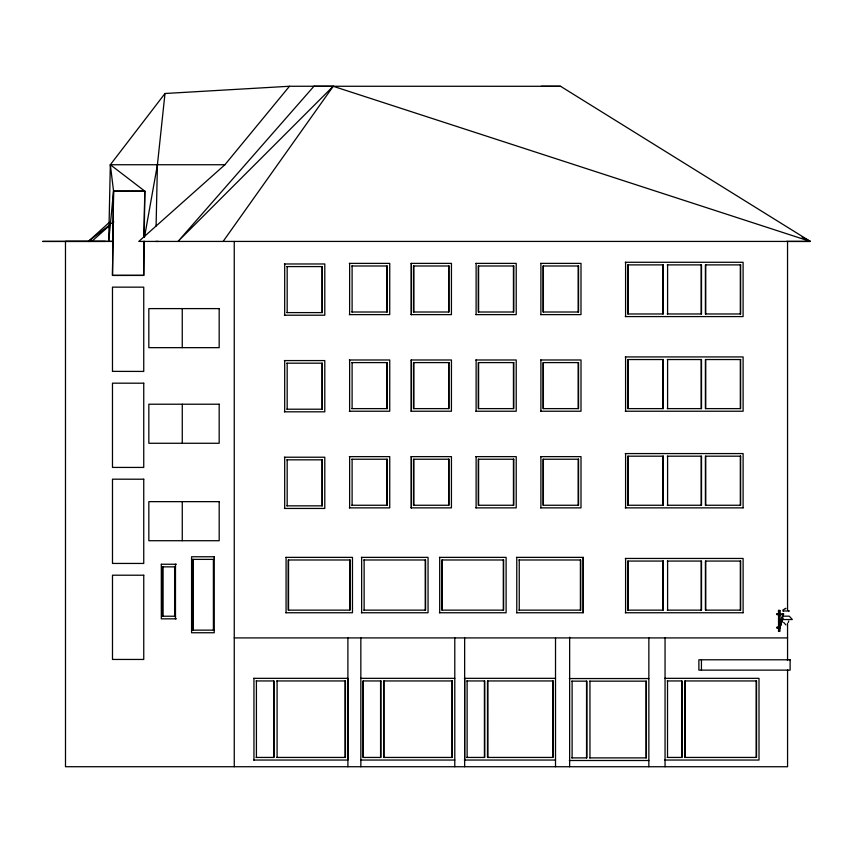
<?xml version="1.0" encoding="UTF-8"?>
<svg xmlns="http://www.w3.org/2000/svg" width="853" height="853" viewBox="0 0 853 853"><rect width="100%" height="100%" fill="white"/><g stroke="black" fill="none" stroke-linecap="round" stroke-linejoin="round"><path stroke-width="1.28" d="M783.449 614.661L778.725 627.989L779.759 627.989L782.606 618.372M144.178 241.207L143.731 275.423L112.479 275.412L113.556 191.147L110.336 164.736L164.992 93.499L289.476 86.26L560.57 86.292L810.35 241.431L138.794 241.431L224.904 164.736L289.476 86.26M144.232 237.262L144.818 191.2L113.556 191.189L108.694 241.399L65.478 241.388L65.5 766.719L787.564 766.74L787.564 669.786M224.904 164.736L110.336 164.736L108.694 241.399L112.479 241.399L42.65 241.431L89.234 241.42M143.816 237.443L144.818 191.157L110.336 164.736M156.088 226.024L157.421 164.736L164.992 93.499M144.434 237.518L157.421 164.736M788.321 622.381L788.737 621.048M782.627 619.459L779.759 627.989L778.725 627.979L783.203 614.608L776.891 614.608L776.891 613.904L777.925 613.904L777.925 614.608M779.77 628.011L783.022 618.265M778.725 627.989L783.704 613.893L776.891 613.904M781.977 619.171L778.725 627.158L779.759 627.158L778.725 627.158L783.161 613.893L783.225 614.608M782.894 609.991L785.965 608.392L785.314 608.445M223.113 241.431L333.214 86.281L810.35 241.431L786.466 241.42M105.271 241.41L88.307 241.431L109.93 221.812M91.719 241.431L109.024 226.024M111.882 223.475L113.79 221.78L111.754 223.347M88.307 241.431L109.717 224.925M779.567 623.65L779.781 610.396L779.781 613.893L778.533 613.904L779.567 613.893M144.818 191.157L113.556 191.147L112.479 275.412L143.731 275.37L143.731 241.431M625.27 262.276L743.102 262.276L743.091 316.58L625.27 316.58M349.325 263.385L389.746 263.385L389.725 314.618L349.325 314.618M411.018 263.385L451.45 263.385L451.429 314.618L411.029 314.618M475.803 263.385L516.225 263.385L516.214 314.618L475.803 314.618M540.589 263.385L581.01 263.385L580.989 314.618L540.589 314.618M284.38 263.972L324.801 263.972L324.79 315.205L284.38 315.205M667.27 264.888L701.507 264.888L701.507 313.968L667.27 313.968M351.788 265.987L387.283 265.987L387.283 312.006L351.788 312.006M286.853 266.584L322.338 266.584L322.338 312.603L286.853 312.603M625.27 356.927L743.102 356.927L743.112 411.231L625.27 411.231M667.27 359.539L701.507 359.539L701.518 408.619L667.27 408.619M349.325 359.987L389.746 359.987L389.736 411.231L349.325 411.231M411.018 359.987L451.45 359.987L451.429 411.231L411.029 411.231M475.803 359.987L516.225 359.987L516.214 411.231L475.803 411.231M540.589 359.987L581.01 359.987L581 411.231L540.589 411.231M284.38 360.574L324.801 360.574L324.79 411.818L284.38 411.818M351.788 362.6L387.283 362.6L387.283 408.619L351.788 408.619M286.853 363.186L322.338 363.186L322.338 409.205L286.853 409.205M112.479 371.375L143.741 371.428L143.741 287.162L112.479 287.141L112.479 371.418M625.27 453.572L743.112 453.572L743.102 507.866M667.27 456.184L701.518 456.184L701.518 505.253L667.281 505.253M349.325 456.632L389.746 456.632L389.736 507.866L349.325 507.866M411.018 456.632L451.45 456.632L451.429 507.866L411.029 507.866M475.803 456.632L516.225 456.632L516.214 507.866L475.803 507.866M540.589 456.632L581.01 456.632L581 507.866L540.589 507.866M284.38 457.219L324.801 457.219L324.79 508.452L284.38 508.452M351.788 459.234L387.283 459.234L387.283 505.253L351.788 505.253M286.853 459.831L322.338 459.831L322.338 505.85L286.853 505.85M143.741 479.215L112.489 479.183L112.489 563.438L143.741 563.449L143.741 479.194M625.281 507.866L743.112 507.866M285.755 557.372L352.47 557.372L352.47 612.753L285.755 612.753M361.331 557.372L428.057 557.372L428.057 612.753L361.331 612.753M439.38 557.372L506.106 557.372L506.106 612.753L439.38 612.753M516.46 557.372L583.185 557.372L583.185 612.753L516.46 612.753M625.281 558.448L743.112 558.448L743.102 612.753M214.306 559.376L192.426 559.376L192.426 630.143L214.306 630.143M363.804 559.984L425.583 559.984L425.594 610.14L363.804 610.14M518.933 559.984L580.712 559.984L580.712 610.14L518.933 610.14M667.281 561.061L701.518 561.061L701.518 610.14L667.281 610.14M161.313 564.249L176.4 564.249M175.547 566.861L162.166 566.861L162.166 616.229L175.547 616.229M778.533 614.608L779.759 614.608L779.759 631.401L778.533 631.401L778.533 610.396L778.746 613.893M778.533 610.396L779.781 610.396M783.353 610.983C780.516 610.983 791.701 610.983 788.503 610.983M625.281 612.753L743.112 612.753M783.065 616.175L789.292 616.175L792.341 619.545L779.941 619.545M176.4 618.841L161.313 618.841L161.313 564.228M779.567 627.158L776.891 627.158L776.891 627.861L777.925 627.861L777.925 627.158M778.533 627.861L779.567 627.861L776.891 627.861M234.255 637.916L787.554 637.916M253.629 678.338L347.896 678.338L347.896 760.044L253.629 760.044M360.52 678.338L454.788 678.338M464.331 678.338L555.516 678.338M664.732 678.338L758.999 678.338L759.01 760.044L664.732 760.044M569.314 678.551L648.856 678.551M256.092 680.95L274.005 680.95L274.005 757.432L256.103 757.432M276.767 680.95L345.422 680.95L345.433 757.432L276.767 757.432M466.794 680.95L484.739 680.95L484.739 757.432L466.804 757.432M667.206 680.95L682.016 680.95L682.027 757.432L667.206 757.432M571.787 681.152L586.864 681.152L586.864 757.89L571.787 757.89M589.626 681.152L646.382 681.152L646.393 757.89L589.636 757.89M360.52 760.044L454.798 760.044M464.331 760.044L555.516 760.044M569.324 760.503L648.856 760.503M541.292 86.27L560.57 86.292M155.758 241.431L158.413 241.431M785.976 624.95L783.63 622.381M802.065 237.166L810.35 241.431M787.543 241.442L787.554 609.97M787.554 623.276L787.564 660.489M779.567 626.241L779.567 631.401M778.725 614.608L778.736 631.401M756.216 680.95L756.216 757.432M740.319 264.888L740.319 313.968M740.319 359.539L740.319 408.619M740.319 456.184L740.319 505.253M740.329 561.061L740.329 610.14M705.719 264.888L705.719 313.968M705.719 359.539L705.719 408.619M705.719 456.184L705.73 505.253M705.73 561.061L705.73 610.14M701.433 659.795L701.433 670.127M701.187 264.888L701.187 313.968M701.187 359.539L701.198 408.619M701.198 456.184L701.198 505.253M701.198 561.061L701.198 610.14M685.108 680.95L685.108 757.432M681.696 680.95L681.707 757.432M667.59 264.888L667.59 313.968M667.59 359.539L667.59 408.619M667.59 456.184L667.59 505.253M667.6 561.061L667.6 610.14M667.526 680.95L667.526 757.432M665.052 637.916L665.063 766.74M662.93 264.888L662.93 313.968M662.93 359.539L662.93 408.619M662.941 456.184L662.941 505.253M662.941 561.061L662.941 610.14M648.856 637.916L648.856 766.74M646.062 681.152L646.073 757.89M628.053 264.888L628.053 313.968M628.064 359.539L628.064 408.619M628.064 456.184L628.064 505.253M628.064 561.061L628.064 610.14M625.59 262.276L625.58 316.58M625.58 356.927L625.59 411.231M625.59 453.572L625.59 507.866M625.601 558.448L625.59 612.753M589.945 681.152L589.956 757.89M586.544 681.152L586.544 757.89M583.175 557.372L583.175 612.753M580.392 559.984L580.392 610.14M578.227 265.987L578.227 312.006M578.227 362.6L578.227 408.619M578.227 459.234L578.227 505.253M572.107 681.152L572.107 757.89M569.644 637.202L569.644 766.74M555.516 637.916L555.516 766.74M552.723 680.95L552.723 757.432M543.372 265.987L543.382 312.006M543.372 362.6L543.382 408.619M543.372 459.234L543.382 505.253M540.909 263.385L540.887 314.618M540.909 359.987L540.898 411.231M540.909 456.632L540.898 507.866M519.242 559.984L519.253 610.14M516.769 557.372L516.779 612.753M513.442 265.987L513.442 312.006M513.442 362.6L513.442 408.619M513.442 459.234L513.442 505.253M503.313 559.984L503.313 610.14M487.82 680.95L487.831 757.432M484.419 680.95L484.419 757.432M478.597 265.987L478.597 312.006M478.597 362.6L478.597 408.619M478.597 459.234L478.597 505.253M476.123 263.385L476.102 314.618M476.123 359.987L476.113 411.231M476.123 456.632L476.113 507.866M467.113 680.95L467.124 757.432M464.65 637.916L464.661 766.74M464.65 678.338L464.65 760.044M454.788 637.916L454.798 766.74M452.005 680.95L452.005 757.432M448.657 265.987L448.657 312.006M448.657 362.6L448.657 408.619M448.657 459.234L448.657 505.253M442.174 559.984L442.174 610.14M439.7 557.372L439.7 612.753M425.263 559.984L425.274 610.14M413.812 265.987L413.812 312.006M413.812 362.6L413.812 408.619M413.812 459.234L413.812 505.253M386.963 265.987L386.963 312.006M386.963 362.6L386.963 408.619M386.963 459.234L386.963 505.253M383.978 680.95L383.978 757.432M380.577 680.95L380.577 757.432M364.124 559.984L364.124 610.14M363.314 680.95L363.314 757.432M361.651 557.372L361.651 612.753M360.84 637.916L360.851 766.74M352.108 265.987L352.108 312.006M352.108 362.6L352.108 408.619M352.108 459.234L352.108 505.253M349.687 559.984L349.687 610.14M349.645 263.385L349.623 314.618M349.645 359.987L349.623 411.231M349.645 456.632L349.634 507.866M347.896 637.916L347.907 766.74M345.102 680.95L345.113 757.432M322.018 266.584L322.018 312.603M322.018 363.186L322.018 409.205M322.018 459.831L322.018 505.85M288.538 559.984L288.538 610.14M287.173 266.584L287.173 312.603M287.173 363.186L287.173 409.205M287.173 459.831L287.173 505.85M286.075 557.372L286.064 612.753M284.699 263.972L284.678 315.205M284.699 360.574L284.689 411.818M284.699 457.219L284.689 508.452M277.086 680.95L277.086 757.432M273.685 680.95L273.685 757.432M256.412 680.95L256.422 757.432M253.949 678.338L253.959 760.044M234.244 241.442L234.266 766.74M213.378 559.376L213.389 630.143M193.343 559.376L193.354 630.143M182.254 308.605L182.254 347.661M182.265 404.215L182.265 443.272M182.265 501.649L182.265 540.717M175.483 564.228L175.483 618.841M174.62 566.861L174.63 616.229M163.094 566.861L163.094 616.229M313.947 86.27L178 241.431L333.192 86.292L313.947 86.27M663.25 264.888L627.733 264.888L627.733 313.968L663.25 313.968L663.25 264.888M740.639 264.888L705.399 264.888L705.399 313.968L740.639 313.968L740.639 264.888M448.977 265.987L413.492 265.987L413.492 312.006L448.977 312.006L448.977 265.987M513.762 265.987L478.277 265.987L478.277 312.006L513.762 312.006L513.762 265.987M578.547 265.987L543.052 265.987L543.062 312.006L578.547 312.006L578.547 265.987M219.178 308.605L148.827 308.605L148.827 347.661L219.178 347.661L219.178 308.605M663.25 359.539L627.744 359.539L627.744 408.619L663.25 408.619L663.25 359.539M740.639 359.539L705.399 359.539L705.399 408.619L740.639 408.619L740.639 359.539M448.977 362.6L413.492 362.6L413.492 408.619L448.977 408.619L448.977 362.6M513.762 362.6L478.277 362.6L478.277 408.619L513.762 408.619L513.762 362.6M578.547 362.6L543.052 362.6L543.062 408.619L578.547 408.619L578.547 362.6M143.741 383.21L112.479 383.168L112.479 467.423L143.741 467.433L143.741 383.178M219.178 404.215L148.838 404.215L148.838 443.272L219.178 443.272L219.178 404.215M663.261 456.184L627.744 456.184L627.744 505.253L663.261 505.253L663.261 456.184M740.639 456.184L705.399 456.184L705.41 505.253L740.639 505.253L740.639 456.184M448.977 459.234L413.492 459.234L413.492 505.253L448.977 505.253L448.977 459.234M513.762 459.234L478.277 459.234L478.277 505.253L513.762 505.253L513.762 459.234M578.547 459.234L543.052 459.234L543.062 505.253L578.547 505.253L578.547 459.234M219.189 501.649L148.838 501.649L148.838 540.717L219.189 540.717L219.189 501.649M214.242 556.753L191.573 556.764L191.573 632.755L214.242 632.745L214.242 556.753M350.007 559.984L288.218 559.984L288.218 610.14L350.007 610.14L350.007 559.984M503.633 559.984L441.854 559.984L441.854 610.14L503.633 610.14L503.633 559.984M663.261 561.061L627.744 561.061L627.744 610.14L663.261 610.14L663.261 561.061M740.649 561.061L705.41 561.061L705.41 610.14L740.649 610.14L740.649 561.061M143.752 575.221L112.489 575.199L112.489 659.444L143.752 659.454L143.752 575.21M790.123 659.795L698.874 659.795L698.874 670.127L790.123 670.127L790.123 659.795M380.896 680.95L362.994 680.95L362.994 757.432L380.896 757.432L380.896 680.95M452.325 680.95L383.658 680.95L383.658 757.432L452.325 757.432L452.325 680.95M553.043 680.95L487.5 680.95L487.511 757.432L553.043 757.432L553.043 680.95M756.536 680.95L684.788 680.95L684.788 757.432L756.536 757.432L756.536 680.95M411.338 314.618L411.338 263.385L411.327 314.618M411.338 411.231L411.338 359.987L411.327 411.231M411.338 507.866L411.338 456.632L411.327 507.866"/></g></svg>
